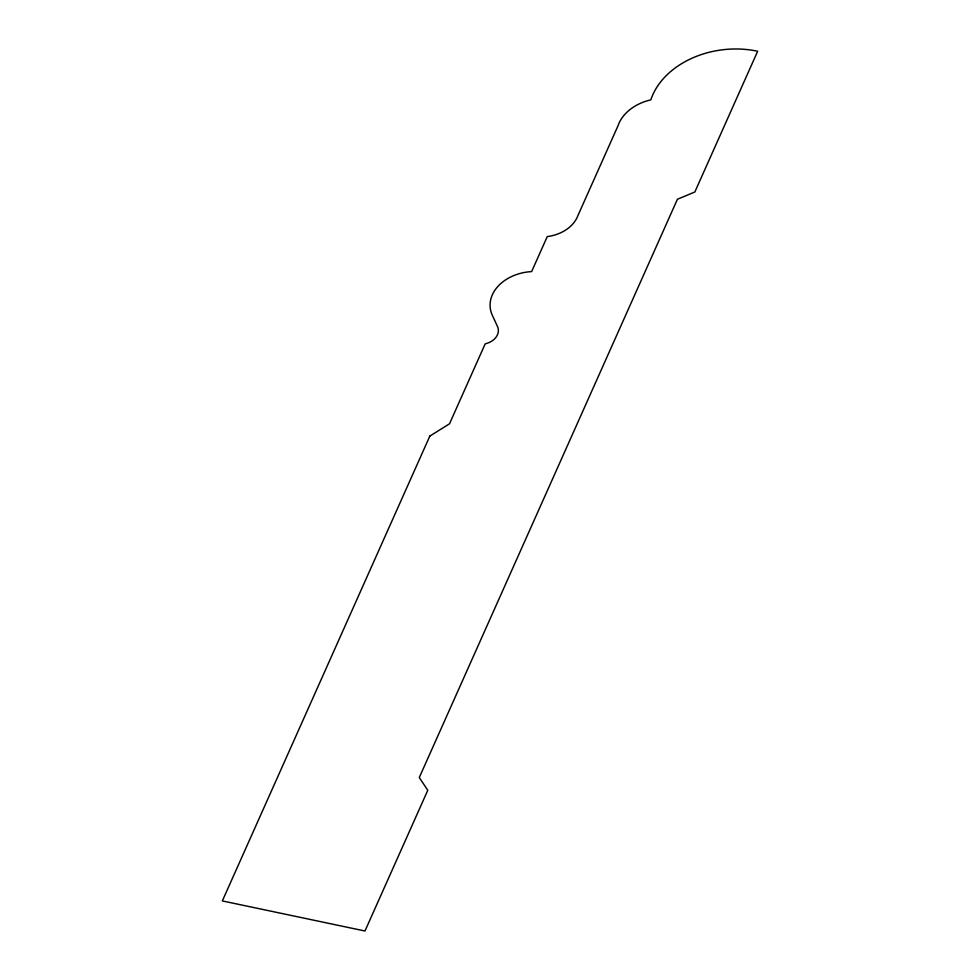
<?xml version="1.0" encoding="UTF-8"?>
<svg xmlns="http://www.w3.org/2000/svg" width="980" height="980" viewBox="0 0 980 980"><rect width="100%" height="100%" fill="white"/><g stroke="black" fill="none" stroke-linecap="round" stroke-linejoin="round"><path stroke-width="1.47" d="M429.84 436.076L222.338 900.926L364.977 931L427.782 790.272L419.281 777.544L677.413 199.258L694.845 191.994L757.663 51.266A82.357 61.777 -6.4 0 0 650.855 99.85A44.823 33.626 -6.4 0 0 618.025 125.734L577.857 215.71A35.745 26.815 -6.4 0 1 547.257 236.596L531.638 271.595A41.944 31.458 -6.4 0 0 492.291 315.193L497.473 326.463A17.236 12.936 -6.4 0 1 485.198 343.833L449.502 423.813L429.84 436.076"/></g></svg>
